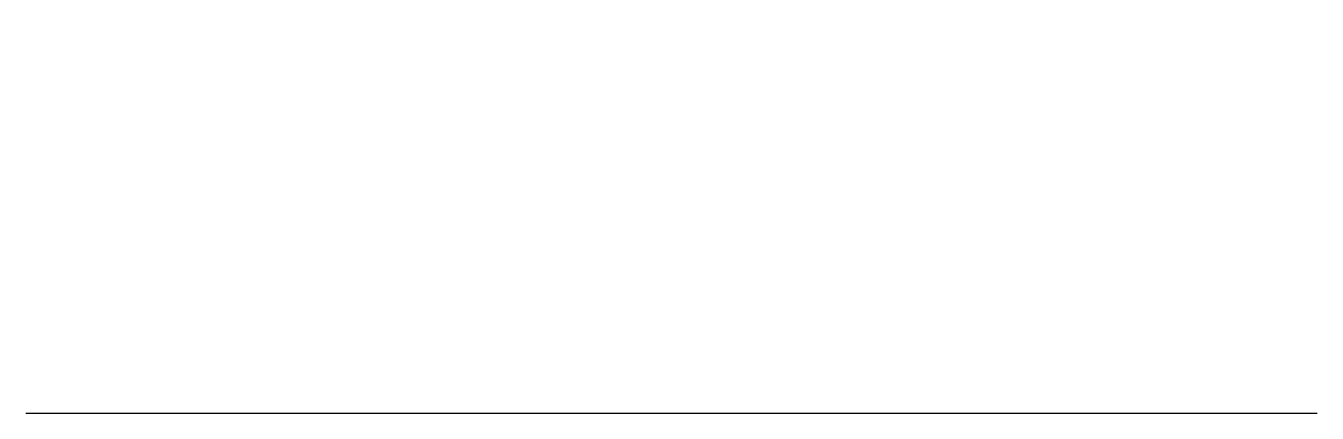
# Model space of a CAD drawing. Header units: metres. Extents: x 0 to 100, y 0 to 30.
import ezdxf

# ---------------------------------------------------------------- set-up
doc = ezdxf.new("R2010")
doc.units = ezdxf.units.M
for name, color, linetype in [('DEGENERATE_FACE', 1, 'Continuous'), ('DEGENERATE_SOLID', 2, 'Continuous'), ('DEGENERATE_TRACE', 4, 'Continuous'), ('KEEP_LINE', 3, 'Continuous')]:
    doc.layers.add(name, color=color, linetype=linetype)

msp = doc.modelspace()

# ---------------------------------------------------------------- linework, layer by layer
at = {"layer": 'DEGENERATE_FACE'}
msp.add_3dface([(10, 10), (10, 10), (10, 10)], dxfattribs=at)
at = {"layer": 'DEGENERATE_SOLID'}
msp.add_solid([(20, 20), (20, 20), (20, 20)], dxfattribs=at)
at = {"layer": 'DEGENERATE_TRACE'}
msp.add_trace([(30, 30), (30, 30), (30, 30)], dxfattribs=at)
at = {"layer": 'KEEP_LINE'}
msp.add_line((0, 0), (100, 0), dxfattribs=at)

doc.saveas('drawing.dxf')
